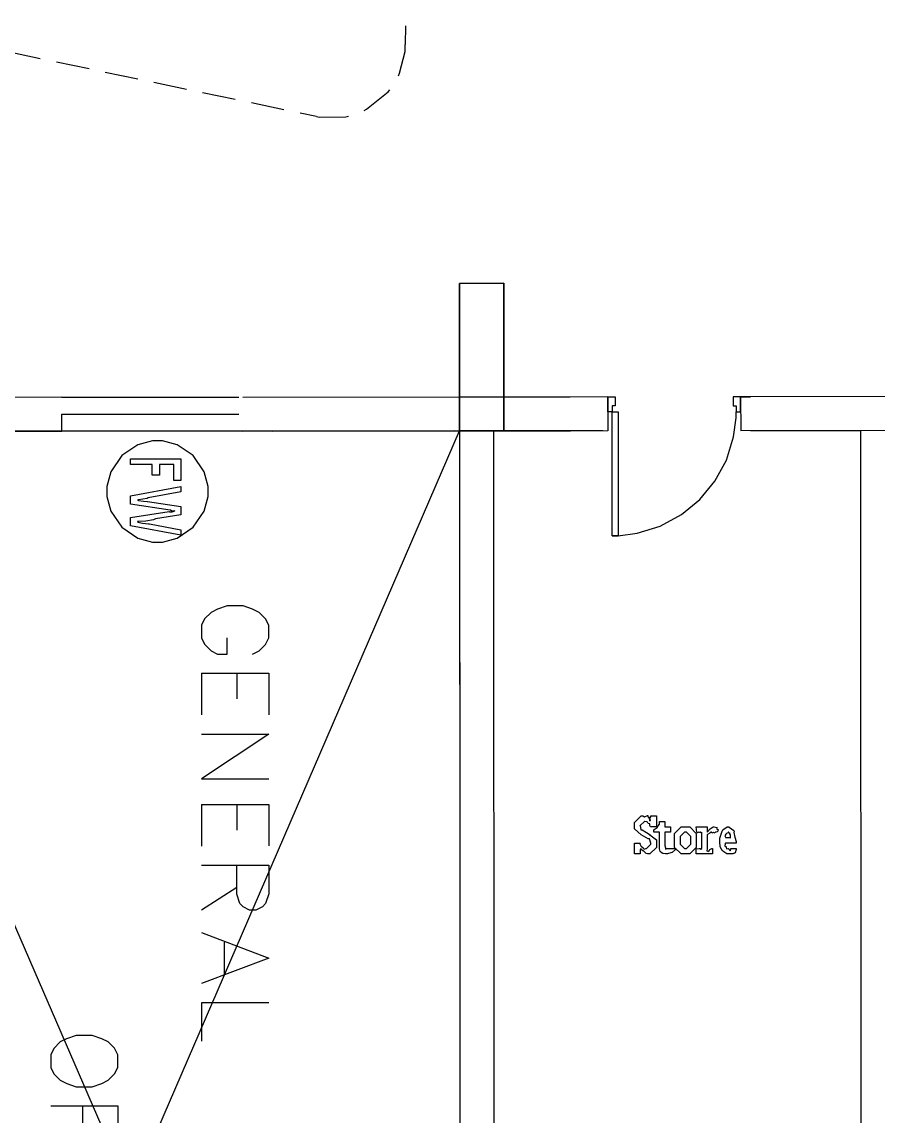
# Model space of a CAD drawing. Extents: x 0 to 23.4, y 0 to 16.5.
# Drawn here: x 15.964 to 17.488, y 2.675 to 4.622 of the extents above; entities that cross this region are included whole.
import ezdxf

# ---------------------------------------------------------------- set-up
doc = ezdxf.new("R2010")
doc.units = 0
doc.layers.get('0').update_dxf_attribs({"linetype": 'CONTINUOUS'})

msp = doc.modelspace()

# ---------------------------------------------------------------- linework, layer by layer
at = {"color": 0}
for points in [[(17.0065, 3.89464), (0.64947, 3.88758), (0.64551, 13.0708), (18.7494, 13.0786), (18.7535, 3.89535), (17.2431, 3.89469)], [(16.6465, 4.61513), (16.6464, 4.58203)], [(16.634, 4.52636), (16.636, 4.53076), (16.6464, 4.56922), (16.6464, 4.58203)], [(15.9968, 4.55647), (15.939, 4.56858)], [(16.0836, 4.53836), (16.0258, 4.5504)], [(16.1703, 4.52018), (16.1125, 4.53228)], [(16.2569, 4.50206), (16.1992, 4.51417)], [(16.5732, 4.46436), (16.5775, 4.46658), (16.6156, 4.4974), (16.6186, 4.50125)], [(16.3438, 4.48394), (16.2858, 4.49604)], [(16.4304, 4.46582), (16.3726, 4.47792)], [(16.4883, 4.45367), (16.4593, 4.45975)], [(16.4883, 4.45367), (16.4931, 4.45269), (16.5407, 4.45335), (16.5454, 4.45443)], [(16.0353, 3.95432), (13.5158, 3.95324)], [(16.0353, 3.95432), (16.3503, 3.95449)], [(16.3572, 3.95443), (16.9378, 3.95475)], [(16.9399, 3.95469), (16.7431, 3.95464)], [(16.7431, 3.95464), (16.7443, 1.12277)], [(17.0065, 3.95475), (16.9399, 3.95469)], [(17.0065, 3.95475), (17.0065, 3.89464)], [(18.6931, 3.95546), (17.2428, 3.95475)], [(17.2428, 3.95475), (17.2604, 3.95486)], [(17.2428, 3.95475), (17.2431, 3.89469)], [(16.0353, 3.92415), (16.3503, 3.92426)], [(16.0354, 3.89393), (16.0353, 3.92415)], [(17.0143, 3.70779), (17.0253, 3.70779), (17.0587, 3.71229), (17.1001, 3.72515), (17.1376, 3.7455), (17.1703, 3.77246), (17.1972, 3.80512), (17.2176, 3.84261), (17.2304, 3.88406), (17.235, 3.91743), (17.235, 3.9285)], [(14.5472, 3.89333), (16.0354, 3.89393)], [(15.5711, 1.18311), (16.7431, 3.89432)], [(16.3572, 3.8941), (16.9404, 3.89442)], [(16.4107, 3.8941), (16.7335, 3.89426)], [(16.7335, 3.89426), (16.4107, 3.8941)], [(16.7431, 3.89426), (16.7443, 1.18311)], [(16.7431, 3.89426), (16.7443, 1.18311)], [(16.7431, 3.89426), (16.7443, 1.18311)], [(16.7431, 3.89426), (16.7443, 1.18311)], [(16.7431, 3.89426), (16.7443, 1.18311)], [(16.9399, 3.89437), (16.8035, 3.89432)], [(16.8035, 3.89432), (16.8046, 1.18316)], [(16.8035, 3.89432), (16.8046, 1.18316)], [(16.8035, 3.89432), (16.8046, 1.18316)], [(16.9981, 3.89437), (16.9399, 3.89437)], [(17.4569, 3.89458), (17.2604, 3.89447)], [(17.4581, 1.18343), (17.4569, 3.89458)], [(15.5699, 3.89378), (16.7443, 1.18311)], [(16.3747, 3.49744), (16.3861, 3.50315), (16.3976, 3.51454), (16.4033, 3.52593), (16.4033, 3.54872), (16.3976, 3.56011), (16.3861, 3.5715), (16.3747, 3.57721), (16.3576, 3.58285), (16.3292, 3.58285), (16.3121, 3.57715), (16.3007, 3.57146), (16.2893, 3.56006), (16.2836, 3.54867), (16.2838, 3.52588), (16.2894, 3.51449), (16.3008, 3.50315), (16.3122, 3.49744), (16.3293, 3.49744), (16.3292, 3.52593)], [(16.2838, 3.46326), (16.4033, 3.46332), (16.4033, 3.38926)], [(16.2838, 3.46326), (16.2838, 3.38921)], [(16.3464, 3.46326), (16.3464, 3.41775)], [(16.2838, 3.35508), (16.4033, 3.35508), (16.2838, 3.27533), (16.4033, 3.27539)], [(16.2838, 3.22976), (16.4033, 3.22982), (16.4035, 3.15582)], [(16.2838, 3.22976), (16.2839, 3.15576)], [(16.3465, 3.22982), (16.3465, 3.18425)], [(16.2839, 3.12158), (16.4035, 3.12164), (16.4035, 3.07042), (16.3978, 3.05333), (16.3921, 3.04764), (16.3807, 3.04194), (16.3693, 3.04194), (16.3579, 3.04758), (16.3522, 3.05328), (16.3465, 3.07036), (16.3465, 3.12164)], [(16.3465, 3.08176), (16.2839, 3.04189)], [(16.2839, 3.00201), (16.4035, 2.95649), (16.284, 2.91092)], [(16.3238, 2.98497), (16.3238, 2.928)], [(16.4035, 2.87679), (16.284, 2.87674), (16.284, 2.80843)], [(16.0154, 2.69331), (16.135, 2.69336), (16.135, 2.64208), (16.1293, 2.625), (16.1236, 2.61931), (16.1122, 2.61361), (16.0951, 2.61361), (16.0838, 2.61931), (16.0781, 2.625), (16.0724, 2.64208), (16.0724, 2.69331)]]:
    msp.add_lwpolyline(points, dxfattribs=at)
for points in [[(16.7429, 4.15696), (16.8217, 4.15701), (16.8218, 3.89453), (16.7431, 3.89447), (16.7429, 4.15696)], [(16.7429, 4.15696), (16.8217, 4.15701), (16.8218, 3.89453), (16.7431, 3.89447), (16.7429, 4.15696)], [(16.7431, 3.89447), (16.8218, 3.89453), (16.8217, 4.15701), (16.7429, 4.15696), (16.7431, 3.89447)], [(17.0143, 3.93924), (17.0143, 3.9285), (17.0065, 3.9285), (17.0065, 3.95475), (17.0196, 3.95475), (17.0196, 3.93924), (17.0143, 3.93924)], [(17.235, 3.93924), (17.235, 3.9285), (17.2428, 3.9285), (17.2428, 3.95475), (17.2297, 3.95475), (17.2297, 3.93924), (17.235, 3.93924)], [(17.0249, 3.9285), (17.0249, 3.70779), (17.0143, 3.70779), (17.0143, 3.9285), (17.0249, 3.9285)], [(16.7431, 3.89426), (16.7443, 1.18311), (15.5789, 1.18262), (15.5778, 3.89378), (16.7431, 3.89426)], [(16.2957, 3.78662), (16.2957, 3.79542), (16.2886, 3.82178), (16.2692, 3.85047), (16.2406, 3.86979), (16.2142, 3.87685), (16.2054, 3.87685), (16.1967, 3.87685), (16.1703, 3.86979), (16.1417, 3.85047), (16.1222, 3.82178), (16.1153, 3.79542), (16.1153, 3.78662), (16.1153, 3.77789), (16.1222, 3.75151), (16.1417, 3.72287), (16.1703, 3.7035), (16.1967, 3.6964), (16.2054, 3.6964), (16.2142, 3.6964), (16.2406, 3.7035), (16.2692, 3.72287), (16.2886, 3.75151), (16.2957, 3.77789), (16.2957, 3.78662)], [(16.1575, 3.84462), (16.2471, 3.84462), (16.2471, 3.80621), (16.2343, 3.80621), (16.2343, 3.83485), (16.2088, 3.83485), (16.2088, 3.81575), (16.196, 3.81575), (16.196, 3.83485), (16.1575, 3.83485), (16.1575, 3.84462)], [(16.1575, 3.77869), (16.2471, 3.7954), (16.2471, 3.78586), (16.189, 3.77501), (16.1871, 3.77414), (16.1717, 3.77165), (16.1701, 3.77132), (16.1715, 3.77067), (16.1803, 3.76921), (16.1869, 3.76899), (16.1875, 3.76893), (16.2471, 3.75982), (16.2471, 3.74485), (16.2018, 3.7379), (16.1986, 3.73643), (16.1847, 3.73378), (16.1725, 3.73329), (16.1701, 3.7329), (16.1707, 3.73204), (16.1788, 3.73014), (16.1894, 3.72933), (16.1914, 3.729), (16.2471, 3.71837), (16.2471, 3.70904), (16.1575, 3.72575), (16.1575, 3.74007), (16.2265, 3.75071), (16.2268, 3.75011), (16.2318, 3.75043), (16.2361, 3.75222), (16.2363, 3.75222), (16.2351, 3.75157), (16.231, 3.75136), (16.2285, 3.75342), (16.2278, 3.75353), (16.1575, 3.76394), (16.1575, 3.77869)], [(17.0931, 3.20936), (17.0931, 3.19006), (17.0833, 3.19006), (17.0828, 3.19006), (17.0812, 3.19217), (17.0815, 3.19493), (17.0814, 3.19526), (17.0808, 3.19499), (17.0783, 3.19569), (17.0775, 3.19835), (17.0771, 3.19851), (17.0762, 3.19862), (17.0728, 3.1996), (17.0717, 3.1996), (17.0718, 3.1996), (17.064, 3.192), (17.064, 3.19179), (17.064, 3.19222), (17.0657, 3.1844), (17.0676, 3.1844), (17.0757, 3.17964), (17.0822, 3.17572), (17.0814, 3.17572), (17.0931, 3.16661), (17.0931, 3.15967), (17.0931, 3.15338), (17.0814, 3.14165), (17.0786, 3.14165), (17.0776, 3.14165), (17.0751, 3.14258), (17.0749, 3.14274), (17.0744, 3.14279), (17.0708, 3.14665), (17.0703, 3.14729), (17.0692, 3.14746), (17.0661, 3.14968), (17.0663, 3.15142), (17.0663, 3.15142), (17.0657, 3.15099), (17.0644, 3.14974), (17.0649, 3.14953), (17.0649, 3.14947), (17.0643, 3.14849), (17.064, 3.14264), (17.064, 3.14165), (17.0544, 3.14165), (17.0544, 3.16097), (17.064, 3.16097), (17.0637, 3.15994), (17.0657, 3.15588), (17.066, 3.15554), (17.066, 3.15554), (17.0694, 3.15272), (17.0699, 3.1525), (17.0697, 3.15224), (17.0711, 3.15033), (17.0746, 3.15142), (17.0757, 3.15142), (17.0833, 3.15901), (17.0833, 3.15989), (17.0833, 3.16075), (17.0806, 3.16857), (17.0783, 3.16857), (17.0663, 3.17572), (17.066, 3.17572), (17.0544, 3.18636), (17.0544, 3.19222), (17.0544, 3.19765), (17.066, 3.20936), (17.0692, 3.20936), (17.0692, 3.20921), (17.0721, 3.20801), (17.0771, 3.2099), (17.0779, 3.21001), (17.0778, 3.2091), (17.0789, 3.20617), (17.0803, 3.20697), (17.0807, 3.20697), (17.0804, 3.20551), (17.0806, 3.20074), (17.0824, 3.20128), (17.0825, 3.20156), (17.0824, 3.20156), (17.0817, 3.20394), (17.0833, 3.20839), (17.0833, 3.20936), (17.0931, 3.20936)], [(17.1083, 3.1996), (17.1083, 3.19006), (17.1183, 3.19006), (17.1183, 3.18029), (17.1083, 3.18028), (17.1083, 3.15728), (17.1079, 3.1569), (17.1092, 3.15272), (17.1094, 3.1525), (17.1092, 3.15218), (17.1094, 3.15033), (17.1118, 3.15142), (17.1126, 3.15142), (17.1128, 3.15126), (17.115, 3.15142), (17.1157, 3.15142), (17.1157, 3.15142), (17.1174, 3.15142), (17.1179, 3.15142), (17.1276, 3.15142), (17.1271, 3.14979), (17.1212, 3.14447), (17.1206, 3.14404), (17.119, 3.14344), (17.1131, 3.14165), (17.1111, 3.14165), (17.1096, 3.14165), (17.1051, 3.14258), (17.1047, 3.14274), (17.1036, 3.14285), (17.1003, 3.14567), (17.1001, 3.146), (17.0997, 3.146), (17.0986, 3.15104), (17.0986, 3.15272), (17.0986, 3.18028), (17.0888, 3.18029), (17.0888, 3.18485), (17.089, 3.18494), (17.0947, 3.18886), (17.0953, 3.1894), (17.0953, 3.1894), (17.0964, 3.19185), (17.0986, 3.19444), (17.0986, 3.19526), (17.0986, 3.19526), (17.0986, 3.19851), (17.0986, 3.1996), (17.1083, 3.1996)], [(17.1449, 3.19006), (17.1526, 3.19006), (17.1642, 3.17833), (17.1642, 3.16683), (17.1642, 3.15338), (17.1526, 3.14165), (17.1443, 3.14165), (17.1372, 3.14165), (17.1256, 3.15338), (17.1256, 3.16531), (17.1256, 3.17833), (17.1372, 3.19006), (17.1449, 3.19006)], [(17.1437, 3.18029), (17.1429, 3.18028), (17.1353, 3.17269), (17.1353, 3.16835), (17.1353, 3.15901), (17.1429, 3.15142), (17.1461, 3.15142), (17.1468, 3.15142), (17.1546, 3.15901), (17.1546, 3.16379), (17.1546, 3.17269), (17.1468, 3.18028), (17.1437, 3.18029)], [(17.1837, 3.19006), (17.1837, 3.18029), (17.1839, 3.18104), (17.1886, 3.18625), (17.1942, 3.19006), (17.1961, 3.19006), (17.1961, 3.19006), (17.2007, 3.18864), (17.2011, 3.18832), (17.2007, 3.18804), (17.2008, 3.18599), (17.2031, 3.185), (17.2031, 3.18463), (17.2029, 3.18425), (17.2019, 3.18181), (17.2017, 3.18158), (17.2017, 3.18115), (17.1994, 3.18028), (17.1986, 3.18029), (17.1979, 3.17979), (17.1954, 3.17893), (17.1947, 3.18029), (17.1946, 3.18029), (17.1939, 3.17979), (17.1915, 3.17893), (17.191, 3.18028), (17.1908, 3.18029), (17.1907, 3.17996), (17.1889, 3.17974), (17.1887, 3.17964), (17.1882, 3.1786), (17.1842, 3.17622), (17.1837, 3.17572), (17.1837, 3.15142), (17.1832, 3.15061), (17.1828, 3.14735), (17.1846, 3.14675), (17.1847, 3.14643), (17.1847, 3.14638), (17.1846, 3.14578), (17.1872, 3.14789), (17.1876, 3.14839), (17.1876, 3.14839), (17.1882, 3.14985), (17.1919, 3.15142), (17.1932, 3.15142), (17.1932, 3.14165), (17.1642, 3.14165), (17.1642, 3.15142), (17.1646, 3.15072), (17.1694, 3.15142), (17.1711, 3.15142), (17.171, 3.15126), (17.1712, 3.15022), (17.1731, 3.15142), (17.1738, 3.15142), (17.1733, 3.15115), (17.1721, 3.15022), (17.1739, 3.15142), (17.1739, 3.15142), (17.1739, 3.18028), (17.1739, 3.18028), (17.1738, 3.18029), (17.1738, 3.18029), (17.1732, 3.1799), (17.1714, 3.17904), (17.1722, 3.18072), (17.1722, 3.18072), (17.1715, 3.18029), (17.1693, 3.17964), (17.1692, 3.18115), (17.1692, 3.18115), (17.1685, 3.18061), (17.166, 3.17947), (17.165, 3.18033), (17.1649, 3.18029), (17.1642, 3.19006), (17.1811, 3.19006), (17.1837, 3.19006)], [(17.216, 3.16097), (17.2153, 3.1601), (17.215, 3.15625), (17.2172, 3.15424), (17.2175, 3.15381), (17.2171, 3.15321), (17.2178, 3.1505), (17.2204, 3.15142), (17.2214, 3.15142), (17.2214, 3.15072), (17.2235, 3.14925), (17.2237, 3.14882), (17.2237, 3.14849), (17.2242, 3.14735), (17.2254, 3.15061), (17.2254, 3.15142), (17.2353, 3.15142), (17.235, 3.14947), (17.2333, 3.14372), (17.2311, 3.14242), (17.2304, 3.14231), (17.2289, 3.14214), (17.2231, 3.14165), (17.2211, 3.14165), (17.2185, 3.14165), (17.2112, 3.14692), (17.2106, 3.14794), (17.2094, 3.14854), (17.2067, 3.15479), (17.2061, 3.16271), (17.2061, 3.16531), (17.2061, 3.16982), (17.21, 3.18224), (17.2107, 3.18332), (17.2111, 3.18446), (17.2193, 3.19006), (17.2219, 3.19006), (17.2228, 3.18951), (17.231, 3.18338), (17.2315, 3.18203), (17.2311, 3.17969), (17.2329, 3.17128), (17.2353, 3.16357), (17.2353, 3.16097), (17.216, 3.16097)], [(17.216, 3.17074), (17.2254, 3.17074), (17.225, 3.17122), (17.225, 3.17551), (17.225, 3.17572), (17.225, 3.17572), (17.2235, 3.17876), (17.2233, 3.17899), (17.2232, 3.17893), (17.2215, 3.18028), (17.221, 3.18028), (17.2206, 3.17947), (17.2176, 3.17811), (17.2175, 3.17768), (17.2165, 3.17692), (17.215, 3.17372), (17.216, 3.1715), (17.216, 3.17074)], [(16.1349, 2.78444), (16.1292, 2.79585), (16.1178, 2.80724), (16.1064, 2.81293), (16.0893, 2.81858), (16.0608, 2.81858), (16.0438, 2.81287), (16.0325, 2.80718), (16.0211, 2.79579), (16.0154, 2.7844), (16.0154, 2.76161), (16.0211, 2.75022), (16.0325, 2.73888), (16.0439, 2.73318), (16.061, 2.72749), (16.0894, 2.72749), (16.1065, 2.73318), (16.1178, 2.73888), (16.1292, 2.75028), (16.1349, 2.76167), (16.1349, 2.78444)]]:
    msp.add_lwpolyline(points, close=True, dxfattribs=at)

doc.saveas('drawing.dxf')
